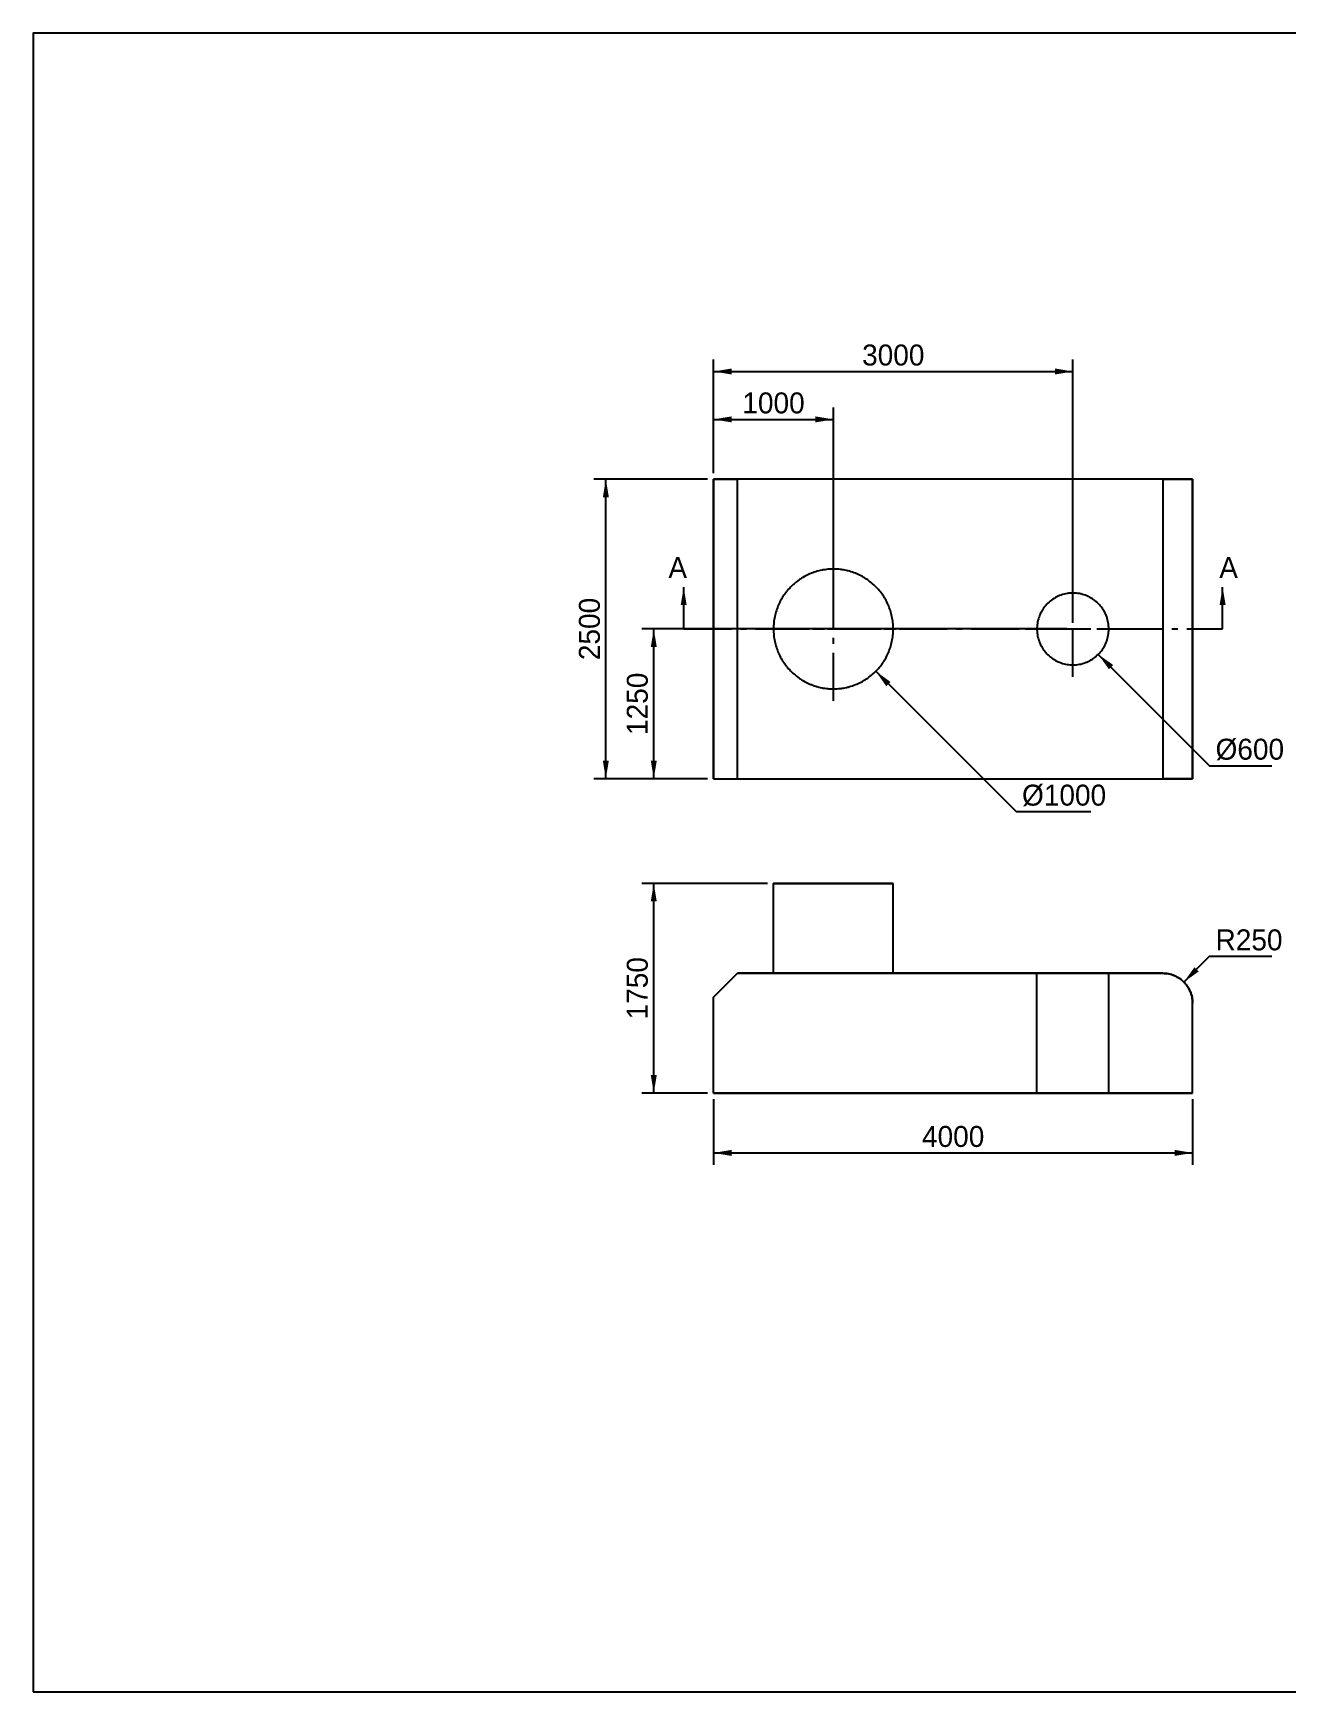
# Model space of a CAD drawing. Extents: x 20 to 410, y 10 to 287.
# Drawn here: x 20 to 229.4, y 10 to 287 of the extents above; entities that cross this region are included whole.
import ezdxf
from ezdxf.enums import TextEntityAlignment as Align

# ---------------------------------------------------------------- set-up
doc = ezdxf.new("R2010")
doc.units = 0
doc.linetypes.add('CENTER', pattern=[12, 8, -1.5, 1, -1.5])
doc.linetypes.add('HIDDEN', pattern=[4.5, 3, -1.5])
for name, color, linetype in [('BORDER', 7, 'CONTINUOUS'), ('CENTRE', 1, 'CENTER'), ('CUTTING', 1, 'CENTER'), ('DIMENSION', 3, 'CONTINUOUS'), ('HIDDEN', 5, 'HIDDEN'), ('TANGENT', 8, 'CONTINUOUS'), ('VISIBLE', 7, 'CONTINUOUS')]:
    doc.layers.add(name, color=color, linetype=linetype)
doc.styles.get("Standard").update_dxf_attribs({"font": 'txt', "width": 0.6})

msp = doc.modelspace()

# ---------------------------------------------------------------- linework, layer by layer
at = {"layer": 'BORDER'}
msp.add_lwpolyline([(20, 10), (410, 10), (410, 287), (20, 287), (20, 10)], dxfattribs=at)
at = {"layer": 'CENTRE'}
for p, q in [((153.64, 175.5), (153.64, 199.5)), ((193.64, 179.5), (193.64, 195.5)), ((141.64, 187.5), (165.64, 187.5)), ((185.64, 187.5), (201.64, 187.5))]:
    msp.add_line(p, q, dxfattribs=at)
at = {"layer": 'CUTTING'}
for p, q in [((128.64, 187.5), (128.64, 194.5)), ((218.64, 187.5), (218.64, 194.5)), ((128.64, 187.5), (218.64, 187.5))]:
    msp.add_line(p, q, dxfattribs=at)
for points in [[(128.64, 194.5), (128.14, 191.5), (129.14, 191.5)], [(218.64, 194.5), (218.14, 191.5), (219.14, 191.5)]]:
    msp.add_solid(points, dxfattribs=at)
at = {"layer": 'DIMENSION'}
for p, q in [((133.64, 213.5), (133.64, 232.5)), ((133.64, 230.5), (193.64, 230.5)), ((193.64, 188.5), (193.64, 232.5)), ((133.64, 213.5), (133.64, 224.5)), ((153.64, 188.5), (153.64, 224.5)), ((133.64, 222.5), (153.64, 222.5)), ((132.64, 212.5), (113.64, 212.5)), ((115.64, 162.5), (115.64, 212.5)), ((192.64, 187.5), (121.64, 187.5)), ((123.64, 162.5), (123.64, 187.5)), ((132.64, 162.5), (113.64, 162.5)), ((132.64, 162.5), (121.64, 162.5)), ((142.64, 145), (121.64, 145)), ((123.64, 110), (123.64, 145)), ((132.64, 110), (121.64, 110)), ((133.64, 109), (133.64, 98)), ((213.64, 109), (213.64, 98)), ((133.64, 100), (213.64, 100))]:
    msp.add_line(p, q, dxfattribs=at)
for points in [[(197.88, 183.26), (216.46, 164.67), (226.86, 164.67)], [(160.71, 180.43), (184.14, 157), (196.64, 157)], [(212.17, 128.54), (216.46, 132.83), (226.86, 132.83)]]:
    msp.add_lwpolyline(points, dxfattribs=at)
for points in [[(133.64, 230.5), (136.64, 230), (136.64, 231)], [(193.64, 230.5), (190.64, 231), (190.64, 230)], [(133.64, 222.5), (136.64, 222), (136.64, 223)], [(153.64, 222.5), (150.64, 223), (150.64, 222)], [(115.64, 212.5), (115.14, 209.5), (116.14, 209.5)], [(123.64, 187.5), (123.14, 184.5), (124.14, 184.5)], [(197.88, 183.26), (199.65, 180.78), (200.35, 181.49)], [(160.71, 180.43), (162.47, 177.95), (163.18, 178.66)], [(115.64, 162.5), (116.14, 165.5), (115.14, 165.5)], [(123.64, 162.5), (124.14, 165.5), (123.14, 165.5)], [(123.64, 145), (123.14, 142), (124.14, 142)], [(212.17, 128.54), (214.65, 130.3), (213.94, 131.01)], [(123.64, 110), (124.14, 113), (123.14, 113)], [(133.64, 100), (136.64, 99.5), (136.64, 100.5)], [(213.64, 100), (210.64, 100.5), (210.64, 99.5)]]:
    msp.add_solid(points, dxfattribs=at)
at = {"layer": 'HIDDEN'}
for points in [[(187.64, 110), (187.64, 110.29), (187.64, 110.61), (187.64, 110.92), (187.64, 110.98), (187.64, 111.23), (187.64, 111.55), (187.64, 111.86), (187.64, 111.98), (187.64, 112.17), (187.64, 112.48), (187.64, 112.8), (187.64, 112.99), (187.64, 113.11), (187.64, 113.42), (187.64, 113.74), (187.64, 113.99), (187.64, 114.05), (187.64, 114.36), (187.64, 114.68), (187.64, 114.99), (187.64, 115.3), (187.64, 115.62), (187.64, 115.93), (187.64, 115.99), (187.64, 116.24), (187.64, 116.56), (187.64, 116.87), (187.64, 116.99), (187.64, 117.18), (187.64, 117.49), (187.64, 117.81), (187.64, 118), (187.64, 118.12), (187.64, 118.43), (187.64, 118.75), (187.64, 119), (187.64, 119.06), (187.64, 119.37), (187.64, 119.69), (187.64, 120), (187.64, 120.31), (187.64, 120.63), (187.64, 120.94), (187.64, 121), (187.64, 121.25), (187.64, 121.57), (187.64, 121.88), (187.64, 122), (187.64, 122.19), (187.64, 122.51), (187.64, 122.82), (187.64, 123.01), (187.64, 123.13), (187.64, 123.44), (187.64, 123.76), (187.64, 124.01), (187.64, 124.07), (187.64, 124.38), (187.64, 124.7), (187.64, 125.01), (187.64, 125.32), (187.64, 125.64), (187.64, 125.95), (187.64, 126.01), (187.64, 126.26), (187.64, 126.58), (187.64, 126.89), (187.64, 127.01), (187.64, 127.2), (187.64, 127.52), (187.64, 127.83), (187.64, 128.02), (187.64, 128.14), (187.64, 128.45), (187.64, 128.77), (187.64, 129.02), (187.64, 129.08), (187.64, 129.39), (187.64, 129.71), (187.64, 130)], [(199.64, 110), (199.64, 110.29), (199.64, 110.61), (199.64, 110.92), (199.64, 110.98), (199.64, 111.23), (199.64, 111.55), (199.64, 111.86), (199.64, 111.98), (199.64, 112.17), (199.64, 112.48), (199.64, 112.8), (199.64, 112.99), (199.64, 113.11), (199.64, 113.42), (199.64, 113.74), (199.64, 113.99), (199.64, 114.05), (199.64, 114.36), (199.64, 114.68), (199.64, 114.99), (199.64, 115.3), (199.64, 115.62), (199.64, 115.93), (199.64, 115.99), (199.64, 116.24), (199.64, 116.56), (199.64, 116.87), (199.64, 116.99), (199.64, 117.18), (199.64, 117.49), (199.64, 117.81), (199.64, 118), (199.64, 118.12), (199.64, 118.43), (199.64, 118.75), (199.64, 119), (199.64, 119.06), (199.64, 119.37), (199.64, 119.69), (199.64, 120), (199.64, 120.31), (199.64, 120.63), (199.64, 120.94), (199.64, 121), (199.64, 121.25), (199.64, 121.57), (199.64, 121.88), (199.64, 122), (199.64, 122.19), (199.64, 122.51), (199.64, 122.82), (199.64, 123.01), (199.64, 123.13), (199.64, 123.44), (199.64, 123.76), (199.64, 124.01), (199.64, 124.07), (199.64, 124.38), (199.64, 124.7), (199.64, 125.01), (199.64, 125.32), (199.64, 125.64), (199.64, 125.95), (199.64, 126.01), (199.64, 126.26), (199.64, 126.58), (199.64, 126.89), (199.64, 127.01), (199.64, 127.2), (199.64, 127.52), (199.64, 127.83), (199.64, 128.02), (199.64, 128.14), (199.64, 128.45), (199.64, 128.77), (199.64, 129.02), (199.64, 129.08), (199.64, 129.39), (199.64, 129.71), (199.64, 130)]]:
    msp.add_lwpolyline(points, dxfattribs=at)
at = {"layer": 'TANGENT'}
for p, q in [((208.64, 212.5), (208.64, 162.5)), ((213.64, 212.5), (213.64, 162.5))]:
    msp.add_line(p, q, dxfattribs=at)
at = {"layer": 'VISIBLE'}
for p, q in [((213.64, 212.5), (133.64, 212.5)), ((133.64, 212.5), (137.64, 212.5)), ((133.64, 212.5), (133.64, 162.5)), ((133.64, 162.5), (133.64, 212.5)), ((208.64, 212.5), (137.64, 212.5)), ((137.64, 162.5), (137.64, 212.5)), ((213.64, 162.5), (213.64, 212.5)), ((133.64, 162.5), (213.64, 162.5)), ((133.64, 162.5), (137.64, 162.5)), ((137.64, 162.5), (208.64, 162.5)), ((133.64, 126), (137.64, 130)), ((133.64, 126), (137.64, 130)), ((137.64, 130), (208.64, 130)), ((208.64, 130), (137.64, 130)), ((133.64, 110), (133.64, 126)), ((133.64, 110), (133.64, 126)), ((213.64, 110), (213.64, 125)), ((213.64, 110), (213.64, 125)), ((133.64, 110), (213.64, 110)), ((213.64, 110), (133.64, 110))]:
    msp.add_line(p, q, dxfattribs=at)
for points in [[(208.64, 212.5), (208.89, 212.5), (209.14, 212.5), (209.39, 212.5), (209.64, 212.5), (209.89, 212.5), (210.13, 212.5), (210.18, 212.5), (210.37, 212.5), (210.61, 212.5), (210.84, 212.5), (211.06, 212.5), (211.28, 212.5), (211.49, 212.5), (211.57, 212.5), (211.7, 212.5), (211.89, 212.5), (212.08, 212.5), (212.26, 212.5), (212.43, 212.5), (212.59, 212.5), (212.68, 212.5), (212.74, 212.5), (212.88, 212.5), (213.01, 212.5), (213.12, 212.5), (213.23, 212.5), (213.32, 212.5), (213.39, 212.5), (213.41, 212.5), (213.48, 212.5), (213.53, 212.5), (213.58, 212.5), (213.61, 212.5), (213.63, 212.5), (213.64, 212.5)], [(163.64, 187.5), (163.63, 187.76), (163.62, 188.02), (163.61, 188.28), (163.58, 188.53), (163.58, 188.54), (163.55, 188.79), (163.51, 189.05), (163.47, 189.31), (163.42, 189.55), (163.42, 189.56), (163.36, 189.82), (163.3, 190.07), (163.23, 190.32), (163.16, 190.54), (163.15, 190.57), (163.07, 190.81), (162.98, 191.06), (162.89, 191.3), (162.8, 191.5), (162.79, 191.54), (162.68, 191.77), (162.56, 192.01), (162.44, 192.24), (162.34, 192.43), (162.32, 192.46), (162.19, 192.69), (162.05, 192.91), (161.91, 193.12), (161.79, 193.29), (161.76, 193.34), (161.6, 193.54), (161.44, 193.75), (161.28, 193.95), (161.15, 194.1), (161.11, 194.15), (160.93, 194.34), (160.75, 194.53), (160.57, 194.71), (160.43, 194.84), (160.38, 194.88), (160.18, 195.06), (159.99, 195.22), (159.78, 195.39), (159.64, 195.5), (159.58, 195.54), (159.37, 195.7), (159.15, 195.84), (158.93, 195.98), (158.78, 196.07), (158.71, 196.12), (158.49, 196.25), (158.26, 196.37), (158.02, 196.49), (157.87, 196.56), (157.79, 196.6), (157.55, 196.7), (157.31, 196.8), (157.07, 196.89), (156.92, 196.94), (156.82, 196.98), (156.58, 197.06), (156.33, 197.13), (156.08, 197.2), (155.93, 197.23), (155.82, 197.26), (155.57, 197.31), (155.32, 197.36), (155.06, 197.4), (154.92, 197.42), (154.8, 197.43), (154.54, 197.46), (154.28, 197.48), (154.03, 197.49), (153.89, 197.5), (153.77, 197.5), (153.51, 197.5), (153.25, 197.49), (152.99, 197.48), (152.86, 197.47), (152.73, 197.46), (152.47, 197.43), (152.21, 197.4), (151.96, 197.36), (151.84, 197.34), (151.7, 197.31), (151.45, 197.26), (151.19, 197.2), (150.94, 197.13), (150.84, 197.1), (150.69, 197.06), (150.45, 196.98), (150.2, 196.89), (149.96, 196.8), (149.87, 196.76), (149.72, 196.7), (149.48, 196.6), (149.25, 196.49), (149.02, 196.37), (148.94, 196.33), (148.79, 196.25), (148.56, 196.12), (148.34, 195.98), (148.12, 195.84), (148.05, 195.8), (147.91, 195.7), (147.7, 195.54), (147.49, 195.39), (147.29, 195.22), (147.23, 195.18), (147.09, 195.06), (146.89, 194.88), (146.7, 194.71), (146.52, 194.53), (146.47, 194.48), (146.34, 194.34), (146.16, 194.15), (145.99, 193.95), (145.83, 193.75), (145.79, 193.71), (145.67, 193.54), (145.52, 193.34), (145.37, 193.12), (145.22, 192.91), (145.2, 192.87), (145.09, 192.69), (144.95, 192.46), (144.83, 192.24), (144.71, 192.01), (144.69, 191.97), (144.59, 191.77), (144.49, 191.54), (144.38, 191.3), (144.29, 191.06), (144.28, 191.03), (144.2, 190.81), (144.12, 190.57), (144.04, 190.32), (143.97, 190.07), (143.97, 190.05), (143.91, 189.82), (143.85, 189.56), (143.8, 189.31), (143.76, 189.05), (143.75, 189.04), (143.72, 188.79), (143.69, 188.54), (143.67, 188.28), (143.65, 188.02), (143.65, 188.01), (143.64, 187.76), (143.64, 187.5), (143.64, 187.24), (143.65, 186.99), (143.65, 186.98), (143.67, 186.72), (143.69, 186.46), (143.72, 186.21), (143.75, 185.96), (143.76, 185.95), (143.8, 185.69), (143.85, 185.44), (143.91, 185.18), (143.97, 184.95), (143.97, 184.93), (144.04, 184.68), (144.12, 184.43), (144.2, 184.19), (144.28, 183.97), (144.29, 183.94), (144.38, 183.7), (144.49, 183.46), (144.59, 183.23), (144.69, 183.03), (144.71, 182.99), (144.83, 182.76), (144.95, 182.54), (145.09, 182.31), (145.2, 182.13), (145.22, 182.09), (145.37, 181.88), (145.52, 181.66), (145.67, 181.46), (145.79, 181.29), (145.83, 181.25), (145.99, 181.05), (146.16, 180.85), (146.34, 180.66), (146.47, 180.52), (146.52, 180.47), (146.7, 180.29), (146.89, 180.12), (147.09, 179.94), (147.23, 179.82), (147.29, 179.78), (147.49, 179.61), (147.7, 179.46), (147.91, 179.3), (148.05, 179.2), (148.12, 179.16), (148.34, 179.02), (148.56, 178.88), (148.79, 178.75), (148.94, 178.67), (149.02, 178.63), (149.25, 178.51), (149.48, 178.4), (149.72, 178.3), (149.87, 178.24), (149.96, 178.2), (150.2, 178.11), (150.45, 178.02), (150.69, 177.94), (150.84, 177.9), (150.94, 177.87), (151.19, 177.8), (151.45, 177.74), (151.7, 177.69), (151.84, 177.66), (151.96, 177.64), (152.21, 177.6), (152.47, 177.57), (152.73, 177.54), (152.86, 177.53), (152.99, 177.52), (153.25, 177.51), (153.51, 177.5), (153.77, 177.5), (153.89, 177.5), (154.03, 177.51), (154.28, 177.52), (154.54, 177.54), (154.8, 177.57), (154.92, 177.58), (155.06, 177.6), (155.32, 177.64), (155.57, 177.69), (155.82, 177.74), (155.93, 177.77), (156.08, 177.8), (156.33, 177.87), (156.58, 177.94), (156.82, 178.02), (156.92, 178.06), (157.07, 178.11), (157.31, 178.2), (157.55, 178.3), (157.79, 178.4), (157.87, 178.44), (158.02, 178.51), (158.26, 178.63), (158.49, 178.75), (158.71, 178.88), (158.78, 178.93), (158.93, 179.02), (159.15, 179.16), (159.37, 179.3), (159.58, 179.46), (159.64, 179.5), (159.78, 179.61), (159.99, 179.78), (160.18, 179.94), (160.38, 180.12), (160.43, 180.16), (160.57, 180.29), (160.75, 180.47), (160.93, 180.66), (161.11, 180.85), (161.15, 180.9), (161.28, 181.05), (161.44, 181.25), (161.6, 181.46), (161.76, 181.66), (161.79, 181.71), (161.91, 181.88), (162.05, 182.09), (162.19, 182.31), (162.32, 182.54), (162.34, 182.57), (162.44, 182.76), (162.56, 182.99), (162.68, 183.23), (162.79, 183.46), (162.8, 183.5), (162.89, 183.7), (162.98, 183.94), (163.07, 184.19), (163.15, 184.43), (163.16, 184.46), (163.23, 184.68), (163.3, 184.93), (163.36, 185.18), (163.42, 185.44), (163.42, 185.45), (163.47, 185.69), (163.51, 185.95), (163.55, 186.21), (163.58, 186.46), (163.58, 186.47), (163.61, 186.72), (163.62, 186.98), (163.63, 187.24), (163.64, 187.5)], [(163.64, 187.5), (163.63, 187.76), (163.62, 188.02), (163.61, 188.28), (163.58, 188.53), (163.58, 188.54), (163.55, 188.79), (163.51, 189.05), (163.47, 189.31), (163.42, 189.55), (163.42, 189.56), (163.36, 189.82), (163.3, 190.07), (163.23, 190.32), (163.16, 190.54), (163.15, 190.57), (163.07, 190.81), (162.98, 191.06), (162.89, 191.3), (162.8, 191.5), (162.79, 191.54), (162.68, 191.77), (162.56, 192.01), (162.44, 192.24), (162.34, 192.43), (162.32, 192.46), (162.19, 192.69), (162.05, 192.91), (161.91, 193.12), (161.79, 193.29), (161.76, 193.34), (161.6, 193.54), (161.44, 193.75), (161.28, 193.95), (161.15, 194.1), (161.11, 194.15), (160.93, 194.34), (160.75, 194.53), (160.57, 194.71), (160.43, 194.84), (160.38, 194.88), (160.18, 195.06), (159.99, 195.22), (159.78, 195.39), (159.64, 195.5), (159.58, 195.54), (159.37, 195.7), (159.15, 195.84), (158.93, 195.98), (158.78, 196.07), (158.71, 196.12), (158.49, 196.25), (158.26, 196.37), (158.02, 196.49), (157.87, 196.56), (157.79, 196.6), (157.55, 196.7), (157.31, 196.8), (157.07, 196.89), (156.92, 196.94), (156.82, 196.98), (156.58, 197.06), (156.33, 197.13), (156.08, 197.2), (155.93, 197.23), (155.82, 197.26), (155.57, 197.31), (155.32, 197.36), (155.06, 197.4), (154.92, 197.42), (154.8, 197.43), (154.54, 197.46), (154.28, 197.48), (154.03, 197.49), (153.89, 197.5), (153.77, 197.5), (153.51, 197.5), (153.25, 197.49), (152.99, 197.48), (152.86, 197.47), (152.73, 197.46), (152.47, 197.43), (152.21, 197.4), (151.96, 197.36), (151.84, 197.34), (151.7, 197.31), (151.45, 197.26), (151.19, 197.2), (150.94, 197.13), (150.84, 197.1), (150.69, 197.06), (150.45, 196.98), (150.2, 196.89), (149.96, 196.8), (149.87, 196.76), (149.72, 196.7), (149.48, 196.6), (149.25, 196.49), (149.02, 196.37), (148.94, 196.33), (148.79, 196.25), (148.56, 196.12), (148.34, 195.98), (148.12, 195.84), (148.05, 195.8), (147.91, 195.7), (147.7, 195.54), (147.49, 195.39), (147.29, 195.22), (147.23, 195.18), (147.09, 195.06), (146.89, 194.88), (146.7, 194.71), (146.52, 194.53), (146.47, 194.48), (146.34, 194.34), (146.16, 194.15), (145.99, 193.95), (145.83, 193.75), (145.79, 193.71), (145.67, 193.54), (145.52, 193.34), (145.37, 193.12), (145.22, 192.91), (145.2, 192.87), (145.09, 192.69), (144.95, 192.46), (144.83, 192.24), (144.71, 192.01), (144.69, 191.97), (144.59, 191.77), (144.49, 191.54), (144.38, 191.3), (144.29, 191.06), (144.28, 191.03), (144.2, 190.81), (144.12, 190.57), (144.04, 190.32), (143.97, 190.07), (143.97, 190.05), (143.91, 189.82), (143.85, 189.56), (143.8, 189.31), (143.76, 189.05), (143.75, 189.04), (143.72, 188.79), (143.69, 188.54), (143.67, 188.28), (143.65, 188.02), (143.65, 188.01), (143.64, 187.76), (143.64, 187.5), (143.64, 187.24), (143.65, 186.99), (143.65, 186.98), (143.67, 186.72), (143.69, 186.46), (143.72, 186.21), (143.75, 185.96), (143.76, 185.95), (143.8, 185.69), (143.85, 185.44), (143.91, 185.18), (143.97, 184.95), (143.97, 184.93), (144.04, 184.68), (144.12, 184.43), (144.2, 184.19), (144.28, 183.97), (144.29, 183.94), (144.38, 183.7), (144.49, 183.46), (144.59, 183.23), (144.69, 183.03), (144.71, 182.99), (144.83, 182.76), (144.95, 182.54), (145.09, 182.31), (145.2, 182.13), (145.22, 182.09), (145.37, 181.88), (145.52, 181.66), (145.67, 181.46), (145.79, 181.29), (145.83, 181.25), (145.99, 181.05), (146.16, 180.85), (146.34, 180.66), (146.47, 180.52), (146.52, 180.47), (146.7, 180.29), (146.89, 180.12), (147.09, 179.94), (147.23, 179.82), (147.29, 179.78), (147.49, 179.61), (147.7, 179.46), (147.91, 179.3), (148.05, 179.2), (148.12, 179.16), (148.34, 179.02), (148.56, 178.88), (148.79, 178.75), (148.94, 178.67), (149.02, 178.63), (149.25, 178.51), (149.48, 178.4), (149.72, 178.3), (149.87, 178.24), (149.96, 178.2), (150.2, 178.11), (150.45, 178.02), (150.69, 177.94), (150.84, 177.9), (150.94, 177.87), (151.19, 177.8), (151.45, 177.74), (151.7, 177.69), (151.84, 177.66), (151.96, 177.64), (152.21, 177.6), (152.47, 177.57), (152.73, 177.54), (152.86, 177.53), (152.99, 177.52), (153.25, 177.51), (153.51, 177.5), (153.77, 177.5), (153.89, 177.5), (154.03, 177.51), (154.28, 177.52), (154.54, 177.54), (154.8, 177.57), (154.92, 177.58), (155.06, 177.6), (155.32, 177.64), (155.57, 177.69), (155.82, 177.74), (155.93, 177.77), (156.08, 177.8), (156.33, 177.87), (156.58, 177.94), (156.82, 178.02), (156.92, 178.06), (157.07, 178.11), (157.31, 178.2), (157.55, 178.3), (157.79, 178.4), (157.87, 178.44), (158.02, 178.51), (158.26, 178.63), (158.49, 178.75), (158.71, 178.88), (158.78, 178.93), (158.93, 179.02), (159.15, 179.16), (159.37, 179.3), (159.58, 179.46), (159.64, 179.5), (159.78, 179.61), (159.99, 179.78), (160.18, 179.94), (160.38, 180.12), (160.43, 180.16), (160.57, 180.29), (160.75, 180.47), (160.93, 180.66), (161.11, 180.85), (161.15, 180.9), (161.28, 181.05), (161.44, 181.25), (161.6, 181.46), (161.76, 181.66), (161.79, 181.71), (161.91, 181.88), (162.05, 182.09), (162.19, 182.31), (162.32, 182.54), (162.34, 182.57), (162.44, 182.76), (162.56, 182.99), (162.68, 183.23), (162.79, 183.46), (162.8, 183.5), (162.89, 183.7), (162.98, 183.94), (163.07, 184.19), (163.15, 184.43), (163.16, 184.46), (163.23, 184.68), (163.3, 184.93), (163.36, 185.18), (163.42, 185.44), (163.42, 185.45), (163.47, 185.69), (163.51, 185.95), (163.55, 186.21), (163.58, 186.46), (163.58, 186.47), (163.61, 186.72), (163.62, 186.98), (163.63, 187.24), (163.64, 187.5)], [(199.64, 187.5), (199.63, 187.76), (199.61, 188.02), (199.59, 188.28), (199.55, 188.51), (199.55, 188.53), (199.5, 188.79), (199.43, 189.04), (199.36, 189.29), (199.29, 189.5), (199.28, 189.54), (199.19, 189.78), (199.08, 190.02), (198.97, 190.25), (198.87, 190.43), (198.84, 190.48), (198.71, 190.7), (198.57, 190.92), (198.41, 191.13), (198.3, 191.27), (198.25, 191.33), (198.08, 191.53), (197.9, 191.72), (197.71, 191.9), (197.6, 192), (197.52, 192.07), (197.32, 192.24), (197.11, 192.39), (196.89, 192.54), (196.78, 192.61), (196.67, 192.67), (196.45, 192.8), (196.21, 192.92), (195.98, 193.02), (195.87, 193.07), (195.74, 193.12), (195.49, 193.21), (195.24, 193.28), (194.99, 193.35), (194.9, 193.37), (194.73, 193.4), (194.48, 193.44), (194.22, 193.47), (193.96, 193.49), (193.89, 193.49), (193.7, 193.5), (193.44, 193.5), (193.18, 193.48), (192.92, 193.46), (192.87, 193.45), (192.67, 193.42), (192.41, 193.37), (192.16, 193.31), (191.91, 193.25), (191.88, 193.24), (191.66, 193.16), (191.41, 193.07), (191.18, 192.97), (190.94, 192.86), (190.93, 192.86), (190.71, 192.74), (190.49, 192.61), (190.27, 192.47), (190.07, 192.32), (190.06, 192.32), (189.85, 192.16), (189.65, 191.99), (189.46, 191.81), (189.3, 191.65), (189.28, 191.63), (189.11, 191.43), (188.94, 191.23), (188.78, 191.03), (188.66, 190.86), (188.63, 190.81), (188.49, 190.59), (188.37, 190.37), (188.25, 190.14), (188.17, 189.97), (188.14, 189.9), (188.04, 189.66), (187.95, 189.42), (187.87, 189.17), (187.83, 189.01), (187.81, 188.92), (187.75, 188.66), (187.7, 188.41), (187.67, 188.15), (187.66, 188.01), (187.65, 187.89), (187.64, 187.63), (187.64, 187.37), (187.65, 187.11), (187.66, 186.99), (187.67, 186.85), (187.7, 186.59), (187.75, 186.34), (187.81, 186.08), (187.83, 185.99), (187.87, 185.83), (187.95, 185.58), (188.04, 185.34), (188.14, 185.1), (188.17, 185.03), (188.25, 184.86), (188.37, 184.63), (188.49, 184.41), (188.63, 184.19), (188.66, 184.14), (188.78, 183.97), (188.94, 183.77), (189.11, 183.57), (189.28, 183.37), (189.3, 183.35), (189.46, 183.19), (189.65, 183.01), (189.85, 182.84), (190.06, 182.68), (190.07, 182.68), (190.27, 182.53), (190.49, 182.39), (190.71, 182.26), (190.93, 182.14), (190.94, 182.14), (191.18, 182.03), (191.41, 181.93), (191.66, 181.84), (191.88, 181.76), (191.91, 181.75), (192.16, 181.69), (192.41, 181.63), (192.67, 181.58), (192.87, 181.55), (192.92, 181.54), (193.18, 181.52), (193.44, 181.5), (193.7, 181.5), (193.89, 181.51), (193.96, 181.51), (194.22, 181.53), (194.48, 181.56), (194.73, 181.6), (194.9, 181.63), (194.99, 181.65), (195.24, 181.72), (195.49, 181.79), (195.74, 181.88), (195.87, 181.93), (195.98, 181.98), (196.21, 182.08), (196.45, 182.2), (196.67, 182.33), (196.78, 182.39), (196.89, 182.46), (197.11, 182.61), (197.32, 182.76), (197.52, 182.93), (197.6, 183), (197.71, 183.1), (197.9, 183.28), (198.08, 183.47), (198.25, 183.67), (198.3, 183.73), (198.41, 183.87), (198.57, 184.08), (198.71, 184.3), (198.84, 184.52), (198.87, 184.57), (198.97, 184.75), (199.08, 184.98), (199.19, 185.22), (199.28, 185.46), (199.29, 185.5), (199.36, 185.71), (199.43, 185.96), (199.5, 186.21), (199.55, 186.47), (199.55, 186.49), (199.59, 186.72), (199.61, 186.98), (199.63, 187.24), (199.64, 187.5)], [(199.64, 187.5), (199.63, 187.76), (199.61, 188.02), (199.59, 188.28), (199.55, 188.51), (199.55, 188.53), (199.5, 188.79), (199.43, 189.04), (199.36, 189.29), (199.29, 189.5), (199.28, 189.54), (199.19, 189.78), (199.08, 190.02), (198.97, 190.25), (198.87, 190.43), (198.84, 190.48), (198.71, 190.7), (198.57, 190.92), (198.41, 191.13), (198.3, 191.27), (198.25, 191.33), (198.08, 191.53), (197.9, 191.72), (197.71, 191.9), (197.6, 192), (197.52, 192.07), (197.32, 192.24), (197.11, 192.39), (196.89, 192.54), (196.78, 192.61), (196.67, 192.67), (196.45, 192.8), (196.21, 192.92), (195.98, 193.02), (195.87, 193.07), (195.74, 193.12), (195.49, 193.21), (195.24, 193.28), (194.99, 193.35), (194.9, 193.37), (194.73, 193.4), (194.48, 193.44), (194.22, 193.47), (193.96, 193.49), (193.89, 193.49), (193.7, 193.5), (193.44, 193.5), (193.18, 193.48), (192.92, 193.46), (192.87, 193.45), (192.67, 193.42), (192.41, 193.37), (192.16, 193.31), (191.91, 193.25), (191.88, 193.24), (191.66, 193.16), (191.41, 193.07), (191.18, 192.97), (190.94, 192.86), (190.93, 192.86), (190.71, 192.74), (190.49, 192.61), (190.27, 192.47), (190.07, 192.32), (190.06, 192.32), (189.85, 192.16), (189.65, 191.99), (189.46, 191.81), (189.3, 191.65), (189.28, 191.63), (189.11, 191.43), (188.94, 191.23), (188.78, 191.03), (188.66, 190.86), (188.63, 190.81), (188.49, 190.59), (188.37, 190.37), (188.25, 190.14), (188.17, 189.97), (188.14, 189.9), (188.04, 189.66), (187.95, 189.42), (187.87, 189.17), (187.83, 189.01), (187.81, 188.92), (187.75, 188.66), (187.7, 188.41), (187.67, 188.15), (187.66, 188.01), (187.65, 187.89), (187.64, 187.63), (187.64, 187.37), (187.65, 187.11), (187.66, 186.99), (187.67, 186.85), (187.7, 186.59), (187.75, 186.34), (187.81, 186.08), (187.83, 185.99), (187.87, 185.83), (187.95, 185.58), (188.04, 185.34), (188.14, 185.1), (188.17, 185.03), (188.25, 184.86), (188.37, 184.63), (188.49, 184.41), (188.63, 184.19), (188.66, 184.14), (188.78, 183.97), (188.94, 183.77), (189.11, 183.57), (189.28, 183.37), (189.3, 183.35), (189.46, 183.19), (189.65, 183.01), (189.85, 182.84), (190.06, 182.68), (190.07, 182.68), (190.27, 182.53), (190.49, 182.39), (190.71, 182.26), (190.93, 182.14), (190.94, 182.14), (191.18, 182.03), (191.41, 181.93), (191.66, 181.84), (191.88, 181.76), (191.91, 181.75), (192.16, 181.69), (192.41, 181.63), (192.67, 181.58), (192.87, 181.55), (192.92, 181.54), (193.18, 181.52), (193.44, 181.5), (193.7, 181.5), (193.89, 181.51), (193.96, 181.51), (194.22, 181.53), (194.48, 181.56), (194.73, 181.6), (194.9, 181.63), (194.99, 181.65), (195.24, 181.72), (195.49, 181.79), (195.74, 181.88), (195.87, 181.93), (195.98, 181.98), (196.21, 182.08), (196.45, 182.2), (196.67, 182.33), (196.78, 182.39), (196.89, 182.46), (197.11, 182.61), (197.32, 182.76), (197.52, 182.93), (197.6, 183), (197.71, 183.1), (197.9, 183.28), (198.08, 183.47), (198.25, 183.67), (198.3, 183.73), (198.41, 183.87), (198.57, 184.08), (198.71, 184.3), (198.84, 184.52), (198.87, 184.57), (198.97, 184.75), (199.08, 184.98), (199.19, 185.22), (199.28, 185.46), (199.29, 185.5), (199.36, 185.71), (199.43, 185.96), (199.5, 186.21), (199.55, 186.47), (199.55, 186.49), (199.59, 186.72), (199.61, 186.98), (199.63, 187.24), (199.64, 187.5)], [(213.64, 162.5), (213.63, 162.5), (213.61, 162.5), (213.58, 162.5), (213.53, 162.5), (213.48, 162.5), (213.41, 162.5), (213.39, 162.5), (213.32, 162.5), (213.23, 162.5), (213.12, 162.5), (213.01, 162.5), (212.88, 162.5), (212.74, 162.5), (212.68, 162.5), (212.59, 162.5), (212.43, 162.5), (212.26, 162.5), (212.08, 162.5), (211.89, 162.5), (211.7, 162.5), (211.57, 162.5), (211.49, 162.5), (211.28, 162.5), (211.06, 162.5), (210.84, 162.5), (210.61, 162.5), (210.37, 162.5), (210.18, 162.5), (210.13, 162.5), (209.89, 162.5), (209.64, 162.5), (209.39, 162.5), (209.14, 162.5), (208.89, 162.5), (208.64, 162.5)], [(163.64, 145), (163.63, 145), (163.62, 145), (163.61, 145), (163.58, 145), (163.55, 145), (163.51, 145), (163.51, 145), (163.47, 145), (163.42, 145), (163.36, 145), (163.3, 145), (163.23, 145), (163.15, 145), (163.12, 145), (163.07, 145), (162.98, 145), (162.89, 145), (162.79, 145), (162.68, 145), (162.56, 145), (162.49, 145), (162.44, 145), (162.32, 145), (162.19, 145), (162.05, 145), (161.91, 145), (161.76, 145), (161.63, 145), (161.6, 145), (161.44, 145), (161.28, 145), (161.11, 145), (160.93, 145), (160.75, 145), (160.57, 145), (160.56, 145), (160.38, 145), (160.18, 145), (159.99, 145), (159.78, 145), (159.58, 145), (159.37, 145), (159.32, 145), (159.15, 145), (158.93, 145), (158.71, 145), (158.49, 145), (158.26, 145), (158.02, 145), (157.92, 145), (157.79, 145), (157.55, 145), (157.31, 145), (157.07, 145), (156.82, 145), (156.58, 145), (156.42, 145), (156.33, 145), (156.08, 145), (155.82, 145), (155.57, 145), (155.32, 145), (155.06, 145), (154.84, 145), (154.8, 145), (154.54, 145), (154.28, 145), (154.03, 145), (153.77, 145), (153.51, 145), (153.25, 145), (153.23, 145), (152.99, 145), (152.73, 145), (152.47, 145), (152.21, 145), (151.96, 145), (151.7, 145), (151.64, 145), (151.45, 145), (151.19, 145), (150.94, 145), (150.69, 145), (150.45, 145), (150.2, 145), (150.09, 145), (149.96, 145), (149.72, 145), (149.48, 145), (149.25, 145), (149.02, 145), (148.79, 145), (148.64, 145), (148.56, 145), (148.34, 145), (148.12, 145), (147.91, 145), (147.7, 145), (147.49, 145), (147.31, 145), (147.29, 145), (147.09, 145), (146.89, 145), (146.7, 145), (146.52, 145), (146.34, 145), (146.16, 145), (146.15, 145), (145.99, 145), (145.83, 145), (145.67, 145), (145.52, 145), (145.37, 145), (145.22, 145), (145.18, 145), (145.09, 145), (144.95, 145), (144.83, 145), (144.71, 145), (144.59, 145), (144.49, 145), (144.44, 145), (144.38, 145), (144.29, 145), (144.2, 145), (144.12, 145), (144.04, 145), (143.97, 145), (143.93, 145), (143.91, 145), (143.85, 145), (143.8, 145), (143.76, 145), (143.72, 145), (143.69, 145), (143.67, 145), (143.67, 145), (143.65, 145), (143.64, 145), (143.64, 145), (143.64, 145), (143.65, 145), (143.67, 145), (143.67, 145), (143.69, 145), (143.72, 145), (143.76, 145), (143.8, 145), (143.85, 145), (143.91, 145), (143.93, 145), (143.97, 145), (144.04, 145), (144.12, 145), (144.2, 145), (144.29, 145), (144.38, 145), (144.44, 145), (144.49, 145), (144.59, 145), (144.71, 145), (144.83, 145), (144.95, 145), (145.09, 145), (145.18, 145), (145.22, 145), (145.37, 145), (145.52, 145), (145.67, 145), (145.83, 145), (145.99, 145), (146.15, 145), (146.16, 145), (146.34, 145), (146.52, 145), (146.7, 145), (146.89, 145), (147.09, 145), (147.29, 145), (147.31, 145), (147.49, 145), (147.7, 145), (147.91, 145), (148.12, 145), (148.34, 145), (148.56, 145), (148.64, 145), (148.79, 145), (149.02, 145), (149.25, 145), (149.48, 145), (149.72, 145), (149.96, 145), (150.09, 145), (150.2, 145), (150.45, 145), (150.69, 145), (150.94, 145), (151.19, 145), (151.45, 145), (151.64, 145), (151.7, 145), (151.96, 145), (152.21, 145), (152.47, 145), (152.73, 145), (152.99, 145), (153.23, 145), (153.25, 145), (153.51, 145), (153.77, 145), (154.03, 145), (154.28, 145), (154.54, 145), (154.8, 145), (154.84, 145), (155.06, 145), (155.32, 145), (155.57, 145), (155.82, 145), (156.08, 145), (156.33, 145), (156.42, 145), (156.58, 145), (156.82, 145), (157.07, 145), (157.31, 145), (157.55, 145), (157.79, 145), (157.92, 145), (158.02, 145), (158.26, 145), (158.49, 145), (158.71, 145), (158.93, 145), (159.15, 145), (159.32, 145), (159.37, 145), (159.58, 145), (159.78, 145), (159.99, 145), (160.18, 145), (160.38, 145), (160.56, 145), (160.57, 145), (160.75, 145), (160.93, 145), (161.11, 145), (161.28, 145), (161.44, 145), (161.6, 145), (161.63, 145), (161.76, 145), (161.91, 145), (162.05, 145), (162.19, 145), (162.32, 145), (162.44, 145), (162.49, 145), (162.56, 145), (162.68, 145), (162.79, 145), (162.89, 145), (162.98, 145), (163.07, 145), (163.12, 145), (163.15, 145), (163.23, 145), (163.3, 145), (163.36, 145), (163.42, 145), (163.47, 145), (163.51, 145), (163.51, 145), (163.55, 145), (163.58, 145), (163.61, 145), (163.62, 145), (163.63, 145), (163.64, 145)], [(143.64, 130), (143.64, 130.22), (143.64, 130.45), (143.64, 130.69), (143.64, 130.92), (143.64, 130.99), (143.64, 131.16), (143.64, 131.39), (143.64, 131.63), (143.64, 131.86), (143.64, 131.99), (143.64, 132.1), (143.64, 132.33), (143.64, 132.57), (143.64, 132.8), (143.64, 132.99), (143.64, 133.04), (143.64, 133.27), (143.64, 133.51), (143.64, 133.74), (143.64, 133.98), (143.64, 133.99), (143.64, 134.21), (143.64, 134.45), (143.64, 134.68), (143.64, 134.92), (143.64, 134.99), (143.64, 135.15), (143.64, 135.39), (143.64, 135.62), (143.64, 135.86), (143.64, 136), (143.64, 136.09), (143.64, 136.33), (143.64, 136.56), (143.64, 136.8), (143.64, 137), (143.64, 137.03), (143.64, 137.27), (143.64, 137.5), (143.64, 137.73), (143.64, 137.97), (143.64, 138), (143.64, 138.2), (143.64, 138.44), (143.64, 138.67), (143.64, 138.91), (143.64, 139), (143.64, 139.14), (143.64, 139.38), (143.64, 139.61), (143.64, 139.85), (143.64, 140.01), (143.64, 140.08), (143.64, 140.32), (143.64, 140.55), (143.64, 140.79), (143.64, 141.01), (143.64, 141.02), (143.64, 141.26), (143.64, 141.49), (143.64, 141.73), (143.64, 141.96), (143.64, 142.01), (143.64, 142.2), (143.64, 142.43), (143.64, 142.67), (143.64, 142.9), (143.64, 143.01), (143.64, 143.14), (143.64, 143.37), (143.64, 143.61), (143.64, 143.84), (143.64, 144.01), (143.64, 144.08), (143.64, 144.31), (143.64, 144.55), (143.64, 144.78), (143.64, 145)], [(163.64, 130), (163.64, 130.22), (163.64, 130.45), (163.64, 130.69), (163.64, 130.92), (163.64, 130.99), (163.64, 131.16), (163.64, 131.39), (163.64, 131.63), (163.64, 131.86), (163.64, 131.99), (163.64, 132.1), (163.64, 132.33), (163.64, 132.57), (163.64, 132.8), (163.64, 132.99), (163.64, 133.04), (163.64, 133.27), (163.64, 133.51), (163.64, 133.74), (163.64, 133.98), (163.64, 133.99), (163.64, 134.21), (163.64, 134.45), (163.64, 134.68), (163.64, 134.92), (163.64, 134.99), (163.64, 135.15), (163.64, 135.39), (163.64, 135.62), (163.64, 135.86), (163.64, 136), (163.64, 136.09), (163.64, 136.33), (163.64, 136.56), (163.64, 136.8), (163.64, 137), (163.64, 137.03), (163.64, 137.27), (163.64, 137.5), (163.64, 137.73), (163.64, 137.97), (163.64, 138), (163.64, 138.2), (163.64, 138.44), (163.64, 138.67), (163.64, 138.91), (163.64, 139), (163.64, 139.14), (163.64, 139.38), (163.64, 139.61), (163.64, 139.85), (163.64, 140.01), (163.64, 140.08), (163.64, 140.32), (163.64, 140.55), (163.64, 140.79), (163.64, 141.01), (163.64, 141.02), (163.64, 141.26), (163.64, 141.49), (163.64, 141.73), (163.64, 141.96), (163.64, 142.01), (163.64, 142.2), (163.64, 142.43), (163.64, 142.67), (163.64, 142.9), (163.64, 143.01), (163.64, 143.14), (163.64, 143.37), (163.64, 143.61), (163.64, 143.84), (163.64, 144.01), (163.64, 144.08), (163.64, 144.31), (163.64, 144.55), (163.64, 144.78), (163.64, 145)], [(163.64, 130), (163.63, 130), (163.62, 130), (163.61, 130), (163.58, 130), (163.55, 130), (163.51, 130), (163.51, 130), (163.47, 130), (163.42, 130), (163.36, 130), (163.3, 130), (163.23, 130), (163.15, 130), (163.12, 130), (163.07, 130), (162.98, 130), (162.89, 130), (162.79, 130), (162.68, 130), (162.56, 130), (162.49, 130), (162.44, 130), (162.32, 130), (162.19, 130), (162.05, 130), (161.91, 130), (161.76, 130), (161.63, 130), (161.6, 130), (161.44, 130), (161.28, 130), (161.11, 130), (160.93, 130), (160.75, 130), (160.57, 130), (160.56, 130), (160.38, 130), (160.18, 130), (159.99, 130), (159.78, 130), (159.58, 130), (159.37, 130), (159.32, 130), (159.15, 130), (158.93, 130), (158.71, 130), (158.49, 130), (158.26, 130), (158.02, 130), (157.92, 130), (157.79, 130), (157.55, 130), (157.31, 130), (157.07, 130), (156.82, 130), (156.58, 130), (156.42, 130), (156.33, 130), (156.08, 130), (155.82, 130), (155.57, 130), (155.32, 130), (155.06, 130), (154.84, 130), (154.8, 130), (154.54, 130), (154.28, 130), (154.03, 130), (153.77, 130), (153.51, 130), (153.25, 130), (153.23, 130), (152.99, 130), (152.73, 130), (152.47, 130), (152.21, 130), (151.96, 130), (151.7, 130), (151.64, 130), (151.45, 130), (151.19, 130), (150.94, 130), (150.69, 130), (150.45, 130), (150.2, 130), (150.09, 130), (149.96, 130), (149.72, 130), (149.48, 130), (149.25, 130), (149.02, 130), (148.79, 130), (148.64, 130), (148.56, 130), (148.34, 130), (148.12, 130), (147.91, 130), (147.7, 130), (147.49, 130), (147.31, 130), (147.29, 130), (147.09, 130), (146.89, 130), (146.7, 130), (146.52, 130), (146.34, 130), (146.16, 130), (146.15, 130), (145.99, 130), (145.83, 130), (145.67, 130), (145.52, 130), (145.37, 130), (145.22, 130), (145.18, 130), (145.09, 130), (144.95, 130), (144.83, 130), (144.71, 130), (144.59, 130), (144.49, 130), (144.44, 130), (144.38, 130), (144.29, 130), (144.2, 130), (144.12, 130), (144.04, 130), (143.97, 130), (143.93, 130), (143.91, 130), (143.85, 130), (143.8, 130), (143.76, 130), (143.72, 130), (143.69, 130), (143.67, 130), (143.67, 130), (143.65, 130), (143.64, 130), (143.64, 130), (143.64, 130), (143.65, 130), (143.67, 130), (143.67, 130), (143.69, 130), (143.72, 130), (143.76, 130), (143.8, 130), (143.85, 130), (143.91, 130), (143.93, 130), (143.97, 130), (144.04, 130), (144.12, 130), (144.2, 130), (144.29, 130), (144.38, 130), (144.44, 130), (144.49, 130), (144.59, 130), (144.71, 130), (144.83, 130), (144.95, 130), (145.09, 130), (145.18, 130), (145.22, 130), (145.37, 130), (145.52, 130), (145.67, 130), (145.83, 130), (145.99, 130), (146.15, 130), (146.16, 130), (146.34, 130), (146.52, 130), (146.7, 130), (146.89, 130), (147.09, 130), (147.29, 130), (147.31, 130), (147.49, 130), (147.7, 130), (147.91, 130), (148.12, 130), (148.34, 130), (148.56, 130), (148.64, 130), (148.79, 130), (149.02, 130), (149.25, 130), (149.48, 130), (149.72, 130), (149.96, 130), (150.09, 130), (150.2, 130), (150.45, 130), (150.69, 130), (150.94, 130), (151.19, 130), (151.45, 130), (151.64, 130), (151.7, 130), (151.96, 130), (152.21, 130), (152.47, 130), (152.73, 130), (152.99, 130), (153.23, 130), (153.25, 130), (153.51, 130), (153.77, 130), (154.03, 130), (154.28, 130), (154.54, 130), (154.8, 130), (154.84, 130), (155.06, 130), (155.32, 130), (155.57, 130), (155.82, 130), (156.08, 130), (156.33, 130), (156.42, 130), (156.58, 130), (156.82, 130), (157.07, 130), (157.31, 130), (157.55, 130), (157.79, 130), (157.92, 130), (158.02, 130), (158.26, 130), (158.49, 130), (158.71, 130), (158.93, 130), (159.15, 130), (159.32, 130), (159.37, 130), (159.58, 130), (159.78, 130), (159.99, 130), (160.18, 130), (160.38, 130), (160.56, 130), (160.57, 130), (160.75, 130), (160.93, 130), (161.11, 130), (161.28, 130), (161.44, 130), (161.6, 130), (161.63, 130), (161.76, 130), (161.91, 130), (162.05, 130), (162.19, 130), (162.32, 130), (162.44, 130), (162.49, 130), (162.56, 130), (162.68, 130), (162.79, 130), (162.89, 130), (162.98, 130), (163.07, 130), (163.12, 130), (163.15, 130), (163.23, 130), (163.3, 130), (163.36, 130), (163.42, 130), (163.47, 130), (163.51, 130), (163.51, 130), (163.55, 130), (163.58, 130), (163.61, 130), (163.62, 130), (163.63, 130), (163.64, 130)], [(199.64, 130), (199.63, 130), (199.61, 130), (199.59, 130), (199.55, 130), (199.5, 130), (199.43, 130), (199.43, 130), (199.36, 130), (199.28, 130), (199.19, 130), (199.08, 130), (198.97, 130), (198.84, 130), (198.83, 130), (198.71, 130), (198.57, 130), (198.41, 130), (198.25, 130), (198.08, 130), (197.9, 130), (197.88, 130), (197.71, 130), (197.52, 130), (197.32, 130), (197.11, 130), (196.89, 130), (196.67, 130), (196.64, 130), (196.45, 130), (196.21, 130), (195.98, 130), (195.74, 130), (195.49, 130), (195.24, 130), (195.19, 130), (194.99, 130), (194.73, 130), (194.48, 130), (194.22, 130), (193.96, 130), (193.7, 130), (193.64, 130), (193.44, 130), (193.18, 130), (192.92, 130), (192.67, 130), (192.41, 130), (192.16, 130), (192.08, 130), (191.91, 130), (191.66, 130), (191.41, 130), (191.18, 130), (190.94, 130), (190.71, 130), (190.64, 130), (190.49, 130), (190.27, 130), (190.06, 130), (189.85, 130), (189.65, 130), (189.46, 130), (189.39, 130), (189.28, 130), (189.11, 130), (188.94, 130), (188.78, 130), (188.63, 130), (188.49, 130), (188.44, 130), (188.37, 130), (188.25, 130), (188.14, 130), (188.04, 130), (187.95, 130), (187.87, 130), (187.84, 130), (187.81, 130), (187.75, 130), (187.7, 130), (187.67, 130), (187.65, 130), (187.64, 130), (187.64, 130), (187.64, 130), (187.65, 130), (187.67, 130), (187.7, 130), (187.75, 130), (187.81, 130), (187.84, 130), (187.87, 130), (187.95, 130), (188.04, 130), (188.14, 130), (188.25, 130), (188.37, 130), (188.44, 130), (188.49, 130), (188.63, 130), (188.78, 130), (188.94, 130), (189.11, 130), (189.28, 130), (189.39, 130), (189.46, 130), (189.65, 130), (189.85, 130), (190.06, 130), (190.27, 130), (190.49, 130), (190.64, 130), (190.71, 130), (190.94, 130), (191.18, 130), (191.41, 130), (191.66, 130), (191.91, 130), (192.08, 130), (192.16, 130), (192.41, 130), (192.67, 130), (192.92, 130), (193.18, 130), (193.44, 130), (193.64, 130), (193.7, 130), (193.96, 130), (194.22, 130), (194.48, 130), (194.73, 130), (194.99, 130), (195.19, 130), (195.24, 130), (195.49, 130), (195.74, 130), (195.98, 130), (196.21, 130), (196.45, 130), (196.64, 130), (196.67, 130), (196.89, 130), (197.11, 130), (197.32, 130), (197.52, 130), (197.71, 130), (197.88, 130), (197.9, 130), (198.08, 130), (198.25, 130), (198.41, 130), (198.57, 130), (198.71, 130), (198.83, 130), (198.84, 130), (198.97, 130), (199.08, 130), (199.19, 130), (199.28, 130), (199.36, 130), (199.43, 130), (199.43, 130), (199.5, 130), (199.55, 130), (199.59, 130), (199.61, 130), (199.63, 130), (199.64, 130)], [(213.64, 125), (213.63, 125.25), (213.61, 125.51), (213.58, 125.76), (213.54, 125.98), (213.53, 126.01), (213.48, 126.25), (213.41, 126.5), (213.32, 126.74), (213.26, 126.91), (213.23, 126.97), (213.12, 127.2), (213.01, 127.43), (212.88, 127.64), (212.79, 127.78), (212.74, 127.86), (212.59, 128.06), (212.43, 128.26), (212.26, 128.44), (212.17, 128.54), (212.08, 128.62), (211.89, 128.79), (211.7, 128.95), (211.49, 129.1), (211.41, 129.16), (211.28, 129.24), (211.06, 129.37), (210.84, 129.49), (210.61, 129.59), (210.55, 129.62), (210.37, 129.69), (210.13, 129.77), (209.89, 129.84), (209.64, 129.9), (209.61, 129.9), (209.39, 129.94), (209.14, 129.97), (208.89, 129.99), (208.64, 130)], [(208.64, 130), (208.89, 129.99), (209.14, 129.97), (209.39, 129.94), (209.61, 129.9), (209.64, 129.9), (209.89, 129.84), (210.13, 129.77), (210.37, 129.69), (210.55, 129.62), (210.61, 129.59), (210.84, 129.49), (211.06, 129.37), (211.28, 129.24), (211.41, 129.16), (211.49, 129.1), (211.7, 128.95), (211.89, 128.79), (212.08, 128.62), (212.17, 128.54), (212.26, 128.44), (212.43, 128.26), (212.59, 128.06), (212.74, 127.86), (212.79, 127.78), (212.88, 127.64), (213.01, 127.43), (213.12, 127.2), (213.23, 126.97), (213.26, 126.91), (213.32, 126.74), (213.41, 126.5), (213.48, 126.25), (213.53, 126.01), (213.54, 125.98), (213.58, 125.76), (213.61, 125.51), (213.63, 125.25), (213.64, 125)], [(199.64, 110), (199.63, 110), (199.61, 110), (199.59, 110), (199.55, 110), (199.5, 110), (199.43, 110), (199.43, 110), (199.36, 110), (199.28, 110), (199.19, 110), (199.08, 110), (198.97, 110), (198.84, 110), (198.83, 110), (198.71, 110), (198.57, 110), (198.41, 110), (198.25, 110), (198.08, 110), (197.9, 110), (197.88, 110), (197.71, 110), (197.52, 110), (197.32, 110), (197.11, 110), (196.89, 110), (196.67, 110), (196.64, 110), (196.45, 110), (196.21, 110), (195.98, 110), (195.74, 110), (195.49, 110), (195.24, 110), (195.19, 110), (194.99, 110), (194.73, 110), (194.48, 110), (194.22, 110), (193.96, 110), (193.7, 110), (193.64, 110), (193.44, 110), (193.18, 110), (192.92, 110), (192.67, 110), (192.41, 110), (192.16, 110), (192.08, 110), (191.91, 110), (191.66, 110), (191.41, 110), (191.18, 110), (190.94, 110), (190.71, 110), (190.64, 110), (190.49, 110), (190.27, 110), (190.06, 110), (189.85, 110), (189.65, 110), (189.46, 110), (189.39, 110), (189.28, 110), (189.11, 110), (188.94, 110), (188.78, 110), (188.63, 110), (188.49, 110), (188.44, 110), (188.37, 110), (188.25, 110), (188.14, 110), (188.04, 110), (187.95, 110), (187.87, 110), (187.84, 110), (187.81, 110), (187.75, 110), (187.7, 110), (187.67, 110), (187.65, 110), (187.64, 110), (187.64, 110), (187.64, 110), (187.65, 110), (187.67, 110), (187.7, 110), (187.75, 110), (187.81, 110), (187.84, 110), (187.87, 110), (187.95, 110), (188.04, 110), (188.14, 110), (188.25, 110), (188.37, 110), (188.44, 110), (188.49, 110), (188.63, 110), (188.78, 110), (188.94, 110), (189.11, 110), (189.28, 110), (189.39, 110), (189.46, 110), (189.65, 110), (189.85, 110), (190.06, 110), (190.27, 110), (190.49, 110), (190.64, 110), (190.71, 110), (190.94, 110), (191.18, 110), (191.41, 110), (191.66, 110), (191.91, 110), (192.08, 110), (192.16, 110), (192.41, 110), (192.67, 110), (192.92, 110), (193.18, 110), (193.44, 110), (193.64, 110), (193.7, 110), (193.96, 110), (194.22, 110), (194.48, 110), (194.73, 110), (194.99, 110), (195.19, 110), (195.24, 110), (195.49, 110), (195.74, 110), (195.98, 110), (196.21, 110), (196.45, 110), (196.64, 110), (196.67, 110), (196.89, 110), (197.11, 110), (197.32, 110), (197.52, 110), (197.71, 110), (197.88, 110), (197.9, 110), (198.08, 110), (198.25, 110), (198.41, 110), (198.57, 110), (198.71, 110), (198.83, 110), (198.84, 110), (198.97, 110), (199.08, 110), (199.19, 110), (199.28, 110), (199.36, 110), (199.43, 110), (199.43, 110), (199.5, 110), (199.55, 110), (199.59, 110), (199.61, 110), (199.63, 110), (199.64, 110)]]:
    msp.add_lwpolyline(points, dxfattribs=at)

# ---------------------------------------------------------------- texts
at = {"layer": 'CUTTING'}
for p in [(127.64, 196), (219.64, 196)]:
    msp.add_text('A', height=3.5, dxfattribs=at).set_placement(p, align=Align.CENTER)
at = {"layer": 'DIMENSION'}
for s, p in [('3000', (163.64, 231.5)), ('1000', (143.64, 223.5)), ('4000', (173.64, 101))]:
    msp.add_text(s, height=3.5, dxfattribs=at).set_placement(p, align=Align.CENTER)
for s, p in [('2500', (114.64, 187.5)), ('1250', (122.64, 175)), ('1750', (122.64, 127.5))]:
    msp.add_text(s, height=3.5, rotation=90, dxfattribs=at).set_placement(p, align=Align.CENTER)
for s, p in [('%%c600', (217.46, 165.67)), ('%%c1000', (185.14, 158)), ('R250', (217.46, 133.83))]:
    msp.add_text(s, height=3.5, dxfattribs=at).set_placement(p)

doc.saveas('drawing.dxf')
